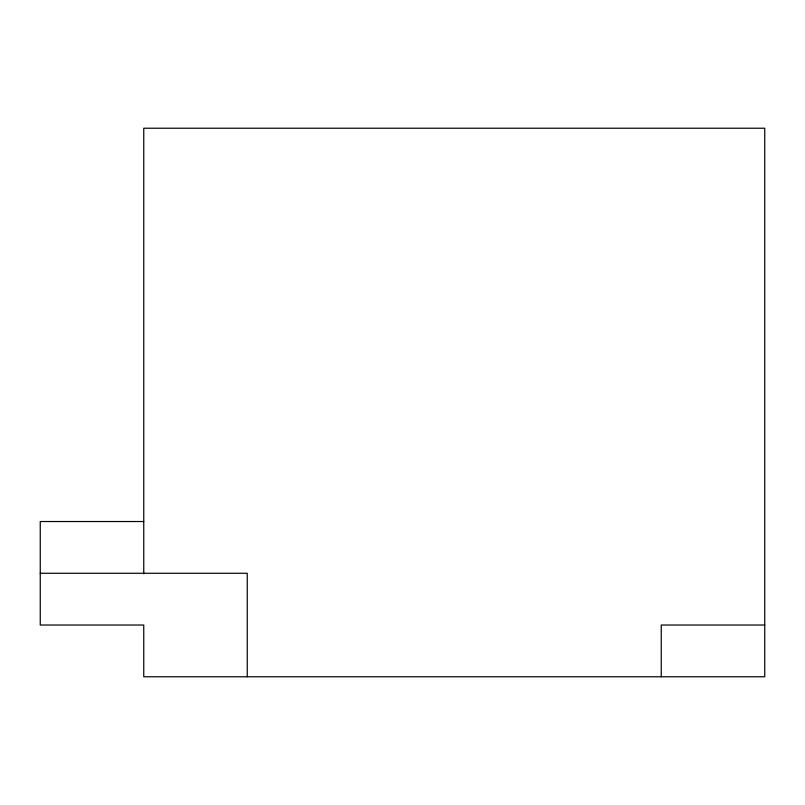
<?xml version="1.0" encoding="UTF-8"?>
<svg xmlns="http://www.w3.org/2000/svg" width="805" height="805" viewBox="0 0 805 805"><rect width="100%" height="100%" fill="white"/><g stroke="black" fill="none" stroke-linecap="round" stroke-linejoin="round"><path stroke-width="1.21" d="M143.753 521.529L40.25 521.529L40.25 625.022L143.753 625.022L143.753 676.774L764.75 676.774L764.75 128.226L143.753 128.226L143.753 573.895M40.25 573.271L247.246 573.271L247.246 676.774M764.75 625.022L661.247 625.022L661.247 676.774"/></g></svg>
